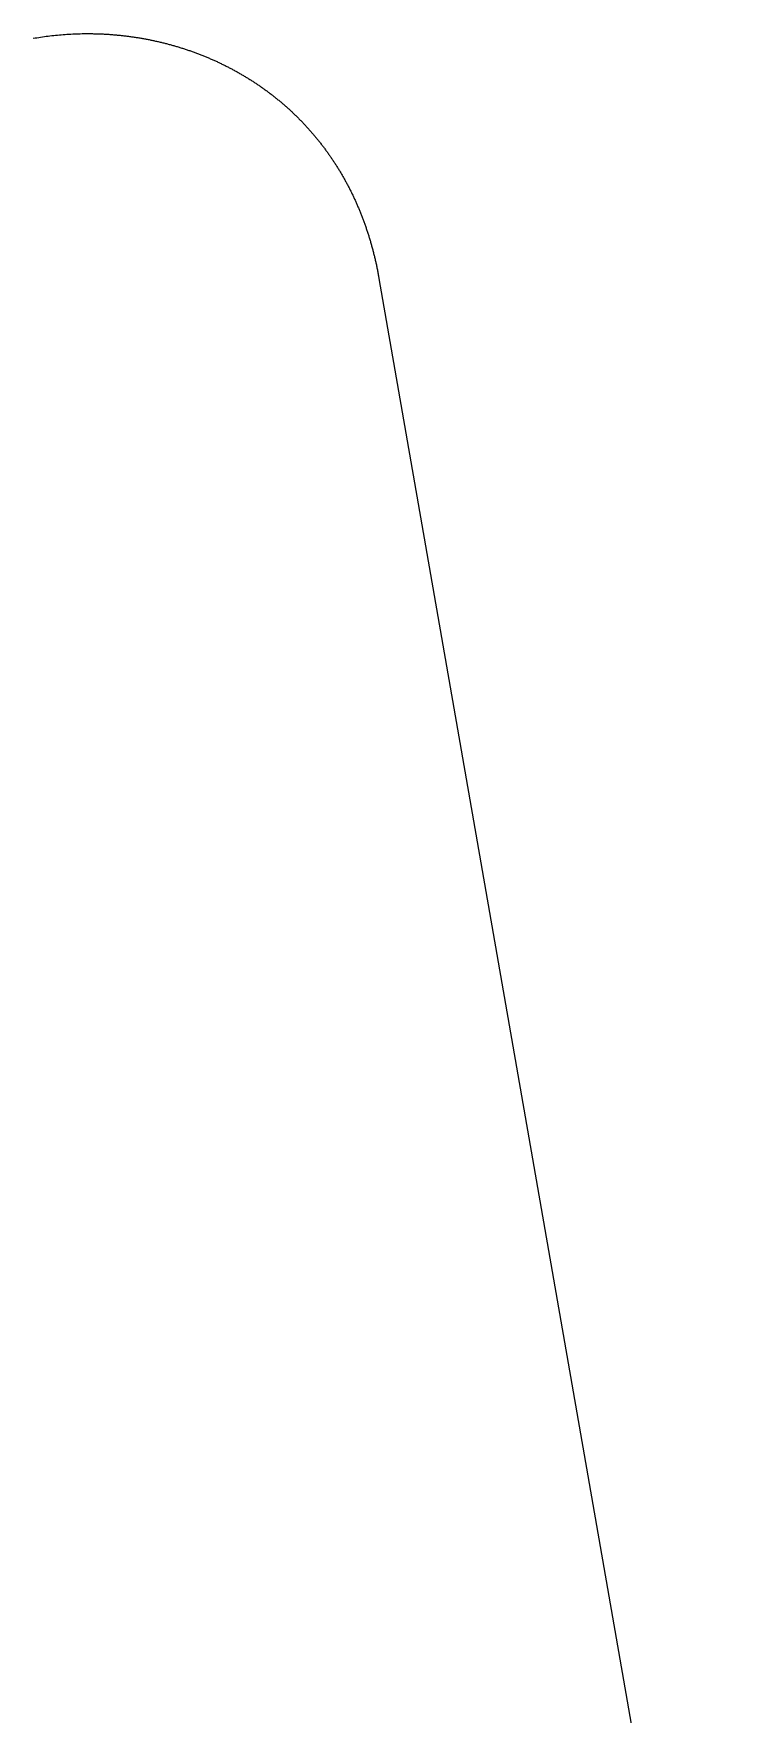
# Model space of a CAD drawing. Header units: millimetres. Extents: x 72.5 to 127.5, y -127.5 to -72.5.
# Drawn here: x 99.62 to 104.47, y -84.31 to -72.5 of the extents above; entities that cross this region are included whole.
import ezdxf

# ---------------------------------------------------------------- set-up
doc = ezdxf.new("R2010")
doc.units = ezdxf.units.MM
doc.layers.add('Edge.Cuts', color=254, linetype='CONTINUOUS', true_color=0xd0d2cd)

msp = doc.modelspace()

# ---------------------------------------------------------------- linework, layer by layer
at = {"layer": 'Edge.Cuts', "linetype": 'CONTINUOUS'}
for p, q in [((99.869281, -72.503777), (99.882604, -72.503033)), ((99.882604, -72.503033), (99.895933, -72.502368)), ((99.895933, -72.502368), (99.909268, -72.501784)), ((99.909268, -72.501784), (99.922608, -72.501279)), ((99.922608, -72.501279), (99.935953, -72.500854)), ((99.935953, -72.500854), (99.949301, -72.500509)), ((99.949301, -72.500509), (99.962652, -72.500244)), ((99.962652, -72.500244), (99.976006, -72.500059)), ((99.976006, -72.500059), (99.98936, -72.499954)), ((99.98936, -72.499954), (100.002716, -72.499929)), ((100.002716, -72.499929), (100.009394, -72.499947)), ((100.009394, -72.499947), (100.016071, -72.499984)), ((100.016071, -72.499984), (100.022749, -72.500042)), ((100.022749, -72.500042), (100.029426, -72.500119)), ((100.029426, -72.500119), (100.036103, -72.500217)), ((100.036103, -72.500217), (100.04278, -72.500334)), ((100.04278, -72.500334), (100.049455, -72.500472)), ((100.049455, -72.500472), (100.056131, -72.500629)), ((100.056131, -72.500629), (100.062805, -72.500807)), ((100.062805, -72.500807), (100.069479, -72.501004)), ((100.069479, -72.501004), (100.076151, -72.501222)), ((100.076151, -72.501222), (100.082823, -72.501459)), ((100.082823, -72.501459), (100.089494, -72.501716)), ((100.089494, -72.501716), (100.096163, -72.501994)), ((100.096163, -72.501994), (100.102831, -72.502291)), ((100.102831, -72.502291), (100.109498, -72.502608)), ((100.109498, -72.502608), (100.116163, -72.502946)), ((100.116163, -72.502946), (100.122827, -72.503303)), ((99.618345, -72.532959), (99.631409, -72.530717)), ((99.631409, -72.530717), (99.644492, -72.528552)), ((99.644492, -72.528552), (99.657594, -72.526465)), ((99.657594, -72.526465), (99.670715, -72.524457)), ((99.670715, -72.524457), (99.683853, -72.522526)), ((99.683853, -72.522526), (99.697009, -72.520674)), ((99.697009, -72.520674), (99.710181, -72.518901)), ((99.710181, -72.518901), (99.723369, -72.517206)), ((99.723369, -72.517206), (99.736573, -72.515589)), ((99.736573, -72.515589), (99.74979, -72.514052)), ((99.74979, -72.514052), (99.763022, -72.512593)), ((99.763022, -72.512593), (99.776266, -72.511213)), ((99.776266, -72.511213), (99.789523, -72.509913)), ((99.789523, -72.509913), (99.802791, -72.508692)), ((99.802791, -72.508692), (99.81607, -72.50755)), ((99.81607, -72.50755), (99.829359, -72.506487)), ((99.829359, -72.506487), (99.842658, -72.505504)), ((99.842658, -72.505504), (99.855965, -72.504601)), ((99.855965, -72.504601), (99.869281, -72.503777)), ((100.122827, -72.503303), (100.129489, -72.50368)), ((100.129489, -72.50368), (100.13615, -72.504077)), ((100.13615, -72.504077), (100.142808, -72.504494)), ((100.142808, -72.504494), (100.149465, -72.504931)), ((100.149465, -72.504931), (100.156119, -72.505388)), ((100.156119, -72.505388), (100.162772, -72.505864)), ((100.162772, -72.505864), (100.169422, -72.506361)), ((100.169422, -72.506361), (100.17607, -72.506878)), ((100.17607, -72.506878), (100.182716, -72.507414)), ((100.182716, -72.507414), (100.189359, -72.50797)), ((100.189359, -72.50797), (100.195999, -72.508546)), ((100.195999, -72.508546), (100.202638, -72.509142)), ((100.202638, -72.509142), (100.209273, -72.509758)), ((100.209273, -72.509758), (100.215906, -72.510394)), ((100.215906, -72.510394), (100.222535, -72.511049)), ((100.222535, -72.511049), (100.229162, -72.511725)), ((100.229162, -72.511725), (100.235785, -72.51242)), ((100.235785, -72.51242), (100.242405, -72.513135)), ((100.242405, -72.513135), (100.249022, -72.513869)), ((100.249022, -72.513869), (100.255636, -72.514624)), ((100.255636, -72.514624), (100.262246, -72.515398)), ((100.262246, -72.515398), (100.268853, -72.516191)), ((100.268853, -72.516191), (100.275456, -72.517005)), ((100.275456, -72.517005), (100.282056, -72.517838)), ((100.282056, -72.517838), (100.288651, -72.518691)), ((100.288651, -72.518691), (100.295243, -72.519564)), ((100.295243, -72.519564), (100.30183, -72.520456)), ((100.30183, -72.520456), (100.308414, -72.521368)), ((100.308414, -72.521368), (100.314993, -72.5223)), ((100.314993, -72.5223), (100.321569, -72.523251)), ((100.321569, -72.523251), (100.32814, -72.524221)), ((100.32814, -72.524221), (100.334707, -72.525212)), ((100.334707, -72.525212), (100.341269, -72.526222)), ((100.341269, -72.526222), (100.347827, -72.527251)), ((100.347827, -72.527251), (100.354379, -72.5283)), ((100.354379, -72.5283), (100.360928, -72.529368)), ((100.360928, -72.529368), (100.367471, -72.530456)), ((100.367471, -72.530456), (100.37401, -72.531564)), ((100.37401, -72.531564), (100.380543, -72.53269)), ((100.380543, -72.53269), (100.387072, -72.533837)), ((100.387072, -72.533837), (100.393595, -72.535002)), ((100.393595, -72.535002), (100.400114, -72.536188)), ((100.400114, -72.536188), (100.406626, -72.537392)), ((100.406626, -72.537392), (100.413134, -72.538616)), ((100.413134, -72.538616), (100.419635, -72.539859)), ((100.419635, -72.539859), (100.426132, -72.541121)), ((100.426132, -72.541121), (100.432622, -72.542403)), ((100.432622, -72.542403), (100.439108, -72.543704)), ((100.439108, -72.543704), (100.445586, -72.545024)), ((100.445586, -72.545024), (100.45206, -72.546364)), ((100.45206, -72.546364), (100.458527, -72.547722)), ((100.458527, -72.547722), (100.464989, -72.5491)), ((100.464989, -72.5491), (100.471443, -72.550497)), ((100.471443, -72.550497), (100.477893, -72.551913)), ((100.477893, -72.551913), (100.484335, -72.553348)), ((100.484335, -72.553348), (100.490772, -72.554803)), ((100.490772, -72.554803), (100.497201, -72.556276)), ((100.497201, -72.556276), (100.503625, -72.557768)), ((100.503625, -72.557768), (100.510041, -72.55928)), ((100.510041, -72.55928), (100.516452, -72.56081)), ((100.516452, -72.56081), (100.522854, -72.562359)), ((100.522854, -72.562359), (100.529252, -72.563928)), ((100.529252, -72.563928), (100.535641, -72.565515)), ((100.535641, -72.565515), (100.542024, -72.567121)), ((100.542024, -72.567121), (100.548399, -72.568746)), ((100.548399, -72.568746), (100.554768, -72.57039)), ((100.554768, -72.57039), (100.561128, -72.572052)), ((100.561128, -72.572052), (100.567483, -72.573734)), ((100.567483, -72.573734), (100.573829, -72.575433)), ((100.573829, -72.575433), (100.580169, -72.577153)), ((100.580169, -72.577153), (100.5865, -72.57889)), ((100.5865, -72.57889), (100.592825, -72.580646)), ((100.592825, -72.580646), (100.59914, -72.582421)), ((100.59914, -72.582421), (100.60545, -72.584215)), ((100.60545, -72.584215), (100.61175, -72.586026)), ((100.61175, -72.586026), (100.618044, -72.587857)), ((100.618044, -72.587857), (100.624328, -72.589706)), ((100.624328, -72.589706), (100.630607, -72.591574)), ((100.630607, -72.591574), (100.636874, -72.59346)), ((100.636874, -72.59346), (100.643137, -72.595365)), ((100.643137, -72.595365), (100.649388, -72.597287)), ((100.649388, -72.597287), (100.655634, -72.599229)), ((100.655634, -72.599229), (100.661869, -72.601189)), ((100.661869, -72.601189), (100.668098, -72.603167)), ((100.668098, -72.603167), (100.674315, -72.605163)), ((100.674315, -72.605163), (100.680527, -72.607178)), ((100.680527, -72.607178), (100.686728, -72.609211)), ((100.686728, -72.609211), (100.692923, -72.611262)), ((100.692923, -72.611262), (100.699106, -72.613331)), ((100.699106, -72.613331), (100.705283, -72.615419)), ((100.705283, -72.615419), (100.711449, -72.617524)), ((100.711449, -72.617524), (100.717608, -72.619648)), ((100.717608, -72.619648), (100.723756, -72.621789)), ((100.723756, -72.621789), (100.729897, -72.62395)), ((100.729897, -72.62395), (100.736026, -72.626127)), ((100.736026, -72.626127), (100.742149, -72.628323)), ((100.742149, -72.628323), (100.74826, -72.630536)), ((100.74826, -72.630536), (100.754364, -72.632768)), ((100.754364, -72.632768), (100.760456, -72.635017)), ((100.760456, -72.635017), (100.766542, -72.637285)), ((100.766542, -72.637285), (100.772615, -72.63957)), ((100.772615, -72.63957), (100.778681, -72.641873)), ((100.778681, -72.641873), (100.784735, -72.644193)), ((100.784735, -72.644193), (100.790782, -72.646532)), ((100.790782, -72.646532), (100.796817, -72.648888)), ((100.796817, -72.648888), (100.802844, -72.651262)), ((100.802844, -72.651262), (100.808859, -72.653653)), ((100.808859, -72.653653), (100.814866, -72.656062)), ((100.814866, -72.656062), (100.820861, -72.658488)), ((100.820861, -72.658488), (100.826849, -72.660933)), ((100.826849, -72.660933), (100.832823, -72.663393)), ((100.832823, -72.663393), (100.838791, -72.665873)), ((100.838791, -72.665873), (100.844745, -72.668369)), ((100.844745, -72.668369), (100.850692, -72.670883)), ((100.850692, -72.670883), (100.856626, -72.673414)), ((100.856626, -72.673414), (100.862552, -72.675963)), ((100.862552, -72.675963), (100.868465, -72.678528)), ((100.868465, -72.678528), (100.87437, -72.681112)), ((100.87437, -72.681112), (100.880262, -72.683711)), ((100.880262, -72.683711), (100.886146, -72.686329)), ((100.886146, -72.686329), (100.892016, -72.688963)), ((100.892016, -72.688963), (100.897879, -72.691616)), ((100.897879, -72.691616), (100.903728, -72.694284)), ((100.903728, -72.694284), (100.909569, -72.69697)), ((100.909569, -72.69697), (100.915396, -72.699673)), ((100.915396, -72.699673), (100.921216, -72.702393)), ((100.921216, -72.702393), (100.927021, -72.70513)), ((100.927021, -72.70513), (100.932819, -72.707884)), ((100.932819, -72.707884), (100.938602, -72.710654)), ((100.938602, -72.710654), (100.944377, -72.713442)), ((100.944377, -72.713442), (100.950138, -72.716246)), ((100.950138, -72.716246), (100.955891, -72.719068)), ((100.955891, -72.719068), (100.96163, -72.721906)), ((100.96163, -72.721906), (100.96736, -72.724761)), ((100.96736, -72.724761), (100.973076, -72.727632)), ((100.973076, -72.727632), (100.978783, -72.730521)), ((100.978783, -72.730521), (100.984476, -72.733425)), ((100.984476, -72.733425), (100.990161, -72.736347)), ((100.990161, -72.736347), (100.995831, -72.739284)), ((100.995831, -72.739284), (101.001492, -72.742239)), ((101.001492, -72.742239), (101.007139, -72.74521)), ((101.007139, -72.74521), (101.012777, -72.748198)), ((101.012777, -72.748198), (101.018401, -72.751201)), ((101.018401, -72.751201), (101.024015, -72.754222)), ((101.024015, -72.754222), (101.029615, -72.757258)), ((101.029615, -72.757258), (101.035206, -72.760312)), ((101.035206, -72.760312), (101.040782, -72.763381)), ((101.040782, -72.763381), (101.046349, -72.766467)), ((101.046349, -72.766467), (101.051901, -72.769568)), ((101.051901, -72.769568), (101.057444, -72.772687)), ((101.057444, -72.772687), (101.062973, -72.775821)), ((101.062973, -72.775821), (101.068491, -72.778972)), ((101.068491, -72.778972), (101.073995, -72.782138)), ((101.073995, -72.782138), (101.07949, -72.785321)), ((101.07949, -72.785321), (101.084969, -72.788519)), ((101.084969, -72.788519), (101.090439, -72.791735)), ((101.090439, -72.791735), (101.095894, -72.794964)), ((101.095894, -72.794964), (101.10134, -72.798212)), ((101.10134, -72.798212), (101.10677, -72.801474)), ((101.10677, -72.801474), (101.11219, -72.804753)), ((101.11219, -72.804753), (101.117596, -72.808046)), ((101.117596, -72.808046), (101.122991, -72.811357)), ((101.122991, -72.811357), (101.128372, -72.814683)), ((101.128372, -72.814683), (101.133742, -72.818025)), ((101.133742, -72.818025), (101.139097, -72.821382)), ((101.139097, -72.821382), (101.144443, -72.824756)), ((101.144443, -72.824756), (101.149772, -72.828144)), ((101.149772, -72.828144), (101.155092, -72.831549)), ((101.155092, -72.831549), (101.160396, -72.834968)), ((101.160396, -72.834968), (101.165691, -72.838405)), ((101.165691, -72.838405), (101.17097, -72.841855)), ((101.17097, -72.841855), (101.176238, -72.845323)), ((101.176238, -72.845323), (101.181491, -72.848804)), ((101.181491, -72.848804), (101.186734, -72.852303)), ((101.186734, -72.852303), (101.191961, -72.855815)), ((101.191961, -72.855815), (101.197178, -72.859344)), ((101.197178, -72.859344), (101.202379, -72.862887)), ((101.202379, -72.862887), (101.20757, -72.866448)), ((101.20757, -72.866448), (101.212745, -72.870021)), ((101.212745, -72.870021), (101.21791, -72.873612)), ((101.21791, -72.873612), (101.223059, -72.877216)), ((101.223059, -72.877216), (101.228197, -72.880837)), ((101.228197, -72.880837), (101.23332, -72.884472)), ((101.23332, -72.884472), (101.238432, -72.888123)), ((101.238432, -72.888123), (101.243527, -72.891788)), ((101.243527, -72.891788), (101.248613, -72.89547)), ((101.248613, -72.89547), (101.253682, -72.899165)), ((101.253682, -72.899165), (101.258741, -72.902877)), ((101.258741, -72.902877), (101.263783, -72.906602)), ((101.263783, -72.906602), (101.268815, -72.910344)), ((101.268815, -72.910344), (101.273831, -72.914098)), ((101.273831, -72.914098), (101.278836, -72.91787)), ((101.278836, -72.91787), (101.283825, -72.921655)), ((101.283825, -72.921655), (101.288803, -72.925457)), ((101.288803, -72.925457), (101.293765, -72.929271)), ((101.293765, -72.929271), (101.298716, -72.933102)), ((101.298716, -72.933102), (101.30365, -72.936946)), ((101.30365, -72.936946), (101.308574, -72.940807)), ((101.308574, -72.940807), (101.313481, -72.944681)), ((101.313481, -72.944681), (101.318378, -72.948571)), ((101.318378, -72.948571), (101.323257, -72.952474)), ((101.323257, -72.952474), (101.328126, -72.956394)), ((101.328126, -72.956394), (101.332979, -72.960326)), ((101.332979, -72.960326), (101.33782, -72.964275)), ((101.33782, -72.964275), (101.342645, -72.968236)), ((101.342645, -72.968236), (101.347459, -72.972214)), ((101.347459, -72.972214), (101.352256, -72.976205)), ((101.352256, -72.976205), (101.357042, -72.980212)), ((101.357042, -72.980212), (101.361811, -72.984231)), ((101.361811, -72.984231), (101.36657, -72.988267)), ((101.36657, -72.988267), (101.371311, -72.992315)), ((101.371311, -72.992315), (101.376041, -72.99638)), ((101.376041, -72.99638), (101.380755, -73.000457)), ((101.380755, -73.000457), (101.385457, -73.004551)), ((101.385457, -73.004551), (101.390143, -73.008657)), ((101.390143, -73.008657), (101.394817, -73.012779)), ((101.394817, -73.012779), (101.399474, -73.016913)), ((101.399474, -73.016913), (101.40412, -73.021064)), ((101.40412, -73.021064), (101.40875, -73.025227)), ((101.40875, -73.025227), (101.413367, -73.029406)), ((101.413367, -73.029406), (101.417968, -73.033597)), ((101.417968, -73.033597), (101.422558, -73.037805)), ((101.422558, -73.037805), (101.42713, -73.042024)), ((101.42713, -73.042024), (101.431691, -73.04626)), ((101.431691, -73.04626), (101.436235, -73.050507)), ((101.436235, -73.050507), (101.440767, -73.054771)), ((101.440767, -73.054771), (101.445283, -73.059047)), ((101.445283, -73.059047), (101.449787, -73.063339)), ((101.449787, -73.063339), (101.454274, -73.067643)), ((101.454274, -73.067643), (101.458749, -73.071963)), ((101.458749, -73.071963), (101.463207, -73.076295)), ((101.463207, -73.076295), (101.467653, -73.080643)), ((101.467653, -73.080643), (101.472083, -73.085002)), ((101.472083, -73.085002), (101.4765, -73.089378)), ((101.4765, -73.089378), (101.480901, -73.093765)), ((101.480901, -73.093765), (101.485289, -73.098169)), ((101.485289, -73.098169), (101.489661, -73.102584)), ((101.489661, -73.102584), (101.494021, -73.107015)), ((101.494021, -73.107015), (101.498363, -73.111458)), ((101.498363, -73.111458), (101.502694, -73.115916)), ((101.502694, -73.115916), (101.507007, -73.120387)), ((101.507007, -73.120387), (101.511309, -73.124873)), ((101.511309, -73.124873), (101.515593, -73.12937)), ((101.515593, -73.12937), (101.519865, -73.133884)), ((101.519865, -73.133884), (101.524121, -73.138409)), ((101.524121, -73.138409), (101.528364, -73.14295)), ((101.528364, -73.14295), (101.53259, -73.147502)), ((101.53259, -73.147502), (101.536803, -73.152071)), ((101.536803, -73.152071), (101.541, -73.15665)), ((101.541, -73.15665), (101.545184, -73.161246)), ((101.545184, -73.161246), (101.549351, -73.165852)), ((101.549351, -73.165852), (101.553506, -73.170475)), ((101.553506, -73.170475), (101.557644, -73.175108)), ((101.557644, -73.175108), (101.561769, -73.179758)), ((101.561769, -73.179758), (101.565877, -73.184419)), ((101.565877, -73.184419), (101.569973, -73.189096)), ((101.569973, -73.189096), (101.574051, -73.193783)), ((101.574051, -73.193783), (101.578117, -73.198487)), ((101.578117, -73.198487), (101.582166, -73.203201)), ((101.582166, -73.203201), (101.586202, -73.207932)), ((101.586202, -73.207932), (101.590221, -73.212673)), ((101.590221, -73.212673), (101.594228, -73.217431)), ((101.594228, -73.217431), (101.598217, -73.222199)), ((101.598217, -73.222199), (101.602194, -73.226983)), ((101.602194, -73.226983), (101.606153, -73.231778)), ((101.606153, -73.231778), (101.6101, -73.236588)), ((101.6101, -73.236588), (101.61403, -73.24141)), ((101.61403, -73.24141), (101.617946, -73.246247)), ((101.617946, -73.246247), (101.621846, -73.251095)), ((101.621846, -73.251095), (101.625732, -73.255959)), ((101.625732, -73.255959), (101.629602, -73.260834)), ((101.629602, -73.260834), (101.633459, -73.265724)), ((101.633459, -73.265724), (101.637298, -73.270625)), ((101.637298, -73.270625), (101.641124, -73.275542)), ((101.641124, -73.275542), (101.644934, -73.28047)), ((101.644934, -73.28047), (101.64873, -73.285413)), ((101.64873, -73.285413), (101.652509, -73.290367)), ((101.652509, -73.290367), (101.656275, -73.295336)), ((101.656275, -73.295336), (101.660024, -73.300317)), ((101.660024, -73.300317), (101.66376, -73.305313)), ((101.66376, -73.305313), (101.667478, -73.310319)), ((101.667478, -73.310319), (101.671183, -73.315341)), ((101.671183, -73.315341), (101.674872, -73.320374)), ((101.674872, -73.320374), (101.678546, -73.325422)), ((101.678546, -73.325422), (101.682204, -73.330481)), ((101.682204, -73.330481), (101.685848, -73.335556)), ((101.685848, -73.335556), (101.689476, -73.340641)), ((101.689476, -73.340641), (101.693089, -73.345742)), ((101.693089, -73.345742), (101.696686, -73.350853)), ((101.696686, -73.350853), (101.700269, -73.35598)), ((101.700269, -73.35598), (101.703835, -73.361117)), ((101.703835, -73.361117), (101.707387, -73.36627)), ((101.707387, -73.36627), (101.710923, -73.371433)), ((101.710923, -73.371433), (101.714445, -73.376612)), ((101.714445, -73.376612), (101.717949, -73.381802)), ((101.717949, -73.381802), (101.72144, -73.387006)), ((101.72144, -73.387006), (101.724914, -73.392222)), ((101.724914, -73.392222), (101.728374, -73.397452)), ((101.728374, -73.397452), (101.731817, -73.402694)), ((101.731817, -73.402694), (101.735246, -73.40795)), ((101.735246, -73.40795), (101.738659, -73.413217)), ((101.738659, -73.413217), (101.742057, -73.4185)), ((101.742057, -73.4185), (101.745438, -73.423793)), ((101.745438, -73.423793), (101.748805, -73.429101)), ((101.748805, -73.429101), (101.752156, -73.43442)), ((101.752156, -73.43442), (101.755492, -73.439754)), ((101.755492, -73.439754), (101.758811, -73.445099)), ((101.758811, -73.445099), (101.762116, -73.450459)), ((101.762116, -73.450459), (101.765404, -73.45583)), ((101.765404, -73.45583), (101.768678, -73.461215)), ((101.768678, -73.461215), (101.771935, -73.466612)), ((101.771935, -73.466612), (101.775177, -73.472023)), ((101.775177, -73.472023), (101.778403, -73.477445)), ((101.778403, -73.477445), (101.781614, -73.482882)), ((101.781614, -73.482882), (101.784809, -73.48833)), ((101.784809, -73.48833), (101.787989, -73.493793)), ((101.787989, -73.493793), (101.791152, -73.499266)), ((101.791152, -73.499266), (101.7943, -73.504755)), ((101.7943, -73.504755), (101.797432, -73.510254)), ((101.797432, -73.510254), (101.800549, -73.515768)), ((101.800549, -73.515768), (101.803649, -73.521293)), ((101.803649, -73.521293), (101.806735, -73.526833)), ((101.806735, -73.526833), (101.809803, -73.532383)), ((101.809803, -73.532383), (101.812857, -73.537949)), ((101.812857, -73.537949), (101.815894, -73.543525)), ((101.815894, -73.543525), (101.818917, -73.549116)), ((101.818917, -73.549116), (101.821922, -73.554717)), ((101.821922, -73.554717), (101.824913, -73.560334)), ((101.824913, -73.560334), (101.827886, -73.565961)), ((101.827886, -73.565961), (101.830845, -73.571604)), ((101.830845, -73.571604), (101.833787, -73.577257)), ((101.833787, -73.577257), (101.836714, -73.582925)), ((101.836714, -73.582925), (101.839624, -73.588603)), ((101.839624, -73.588603), (101.84252, -73.594296)), ((101.84252, -73.594296), (101.845398, -73.600001)), ((101.845398, -73.600001), (101.848261, -73.60572)), ((101.848261, -73.60572), (101.851107, -73.611449)), ((101.851107, -73.611449), (101.853938, -73.617194)), ((101.853938, -73.617194), (101.856753, -73.622949)), ((101.856753, -73.622949), (101.859552, -73.628719)), ((101.859552, -73.628719), (101.862334, -73.6345)), ((101.862334, -73.6345), (101.865101, -73.640296)), ((101.865101, -73.640296), (101.867851, -73.646102)), ((101.867851, -73.646102), (101.870586, -73.651923)), ((101.870586, -73.651923), (101.873304, -73.657755)), ((101.873304, -73.657755), (101.876006, -73.663602)), ((101.876006, -73.663602), (101.878692, -73.669459)), ((101.878692, -73.669459), (101.881362, -73.675332)), ((101.881362, -73.675332), (101.884015, -73.681215)), ((101.884015, -73.681215), (101.886653, -73.687113)), ((101.886653, -73.687113), (101.889274, -73.693021)), ((101.889274, -73.693021), (101.891879, -73.698945)), ((101.891879, -73.698945), (101.894468, -73.704879)), ((101.894468, -73.704879), (101.897041, -73.710828)), ((101.897041, -73.710828), (101.899596, -73.716788)), ((101.899596, -73.716788), (101.902137, -73.722762)), ((101.902137, -73.722762), (101.90466, -73.728748)), ((101.90466, -73.728748), (101.907167, -73.734748)), ((101.907167, -73.734748), (101.909658, -73.740759)), ((101.909658, -73.740759), (101.912133, -73.746784)), ((101.912133, -73.746784), (101.914591, -73.752821)), ((101.914591, -73.752821), (101.917033, -73.758872)), ((101.917033, -73.758872), (101.919458, -73.764934)), ((101.919458, -73.764934), (101.921867, -73.771011)), ((101.921867, -73.771011), (101.924259, -73.777099)), ((101.924259, -73.777099), (101.926635, -73.783202)), ((101.926635, -73.783202), (101.928994, -73.789315)), ((101.928994, -73.789315), (101.931337, -73.795443)), ((101.931337, -73.795443), (101.933663, -73.801582)), ((101.933663, -73.801582), (101.935974, -73.807736)), ((101.935974, -73.807736), (101.938267, -73.813901)), ((101.938267, -73.813901), (101.940544, -73.82008)), ((101.940544, -73.82008), (101.942803, -73.82627)), ((101.942803, -73.82627), (101.945047, -73.832475)), ((101.945047, -73.832475), (101.947274, -73.838692)), ((101.947274, -73.838692), (101.949484, -73.844922)), ((101.949484, -73.844922), (101.951677, -73.851164)), ((101.951677, -73.851164), (101.953854, -73.85742)), ((101.953854, -73.85742), (101.956014, -73.863688)), ((101.956014, -73.863688), (101.958157, -73.86997)), ((101.958157, -73.86997), (101.960284, -73.876263)), ((101.960284, -73.876263), (101.962394, -73.882571)), ((101.962394, -73.882571), (101.964486, -73.88889)), ((101.964486, -73.88889), (101.966563, -73.895224)), ((101.966563, -73.895224), (101.968622, -73.901569)), ((101.968622, -73.901569), (101.970664, -73.907928)), ((101.970664, -73.907928), (101.97269, -73.914299)), ((101.97269, -73.914299), (101.974698, -73.920684)), ((101.974698, -73.920684), (101.97669, -73.92708)), ((101.97669, -73.92708), (101.978665, -73.933491)), ((101.978665, -73.933491), (101.980622, -73.939914)), ((101.980622, -73.939914), (101.982563, -73.94635)), ((101.982563, -73.94635), (101.984487, -73.952799)), ((101.984487, -73.952799), (101.986394, -73.959261)), ((101.986394, -73.959261), (101.988283, -73.965736)), ((101.988283, -73.965736), (101.990156, -73.972224)), ((101.990156, -73.972224), (101.992012, -73.978724)), ((101.992012, -73.978724), (101.99385, -73.985239)), ((101.99385, -73.985239), (101.995671, -73.991765)), ((101.995671, -73.991765), (101.997476, -73.998305)), ((101.997476, -73.998305), (101.999262, -74.004857)), ((101.999262, -74.004857), (102.001032, -74.011423)), ((102.001032, -74.011423), (102.002785, -74.018002)), ((102.002785, -74.018002), (102.00452, -74.024594)), ((102.00452, -74.024594), (102.006238, -74.031198)), ((102.006238, -74.031198), (102.007939, -74.037816)), ((102.007939, -74.037816), (102.009622, -74.044447)), ((102.009622, -74.044447), (102.011288, -74.051091)), ((102.011288, -74.051091), (102.012936, -74.057747)), ((102.012936, -74.057747), (102.014568, -74.064418)), ((102.014568, -74.064418), (102.016181, -74.0711)), ((102.016181, -74.0711), (102.017778, -74.077797)), ((102.017778, -74.077797), (102.019357, -74.084506)), ((102.019357, -74.084506), (102.020918, -74.091228)), ((102.020918, -74.091228), (102.022462, -74.097963)), ((102.022462, -74.097963), (102.023989, -74.104712)), ((102.023989, -74.104712), (102.025497, -74.111473)), ((102.025497, -74.111473), (102.026989, -74.118248)), ((102.026989, -74.118248), (102.028462, -74.125036)), ((102.028462, -74.125036), (102.029918, -74.131837)), ((102.029918, -74.131837), (102.031357, -74.138651)), ((102.031357, -74.138651), (102.032777, -74.145479)), ((102.032777, -74.145479), (102.03418, -74.152319)), ((102.03418, -74.152319), (102.035566, -74.159173)), ((102.035566, -74.159173), (102.036933, -74.166039)), ((102.036933, -74.166039), (102.038283, -74.17292)), ((102.038283, -74.17292), (102.039615, -74.179812)), ((102.039615, -74.179812), (102.040929, -74.186719)), ((102.040929, -74.186719), (102.042225, -74.193639)), ((102.042225, -74.193639), (102.043503, -74.200572)), ((102.043503, -74.200572), (102.044763, -74.207518)), ((102.044763, -74.207518), (102.046006, -74.214478)), ((102.046006, -74.214478), (102.047114, -74.220782)), ((102.047114, -74.220782), (104.465658, -88.091673))]:
    msp.add_line(p, q, dxfattribs=at)

doc.saveas('drawing.dxf')
